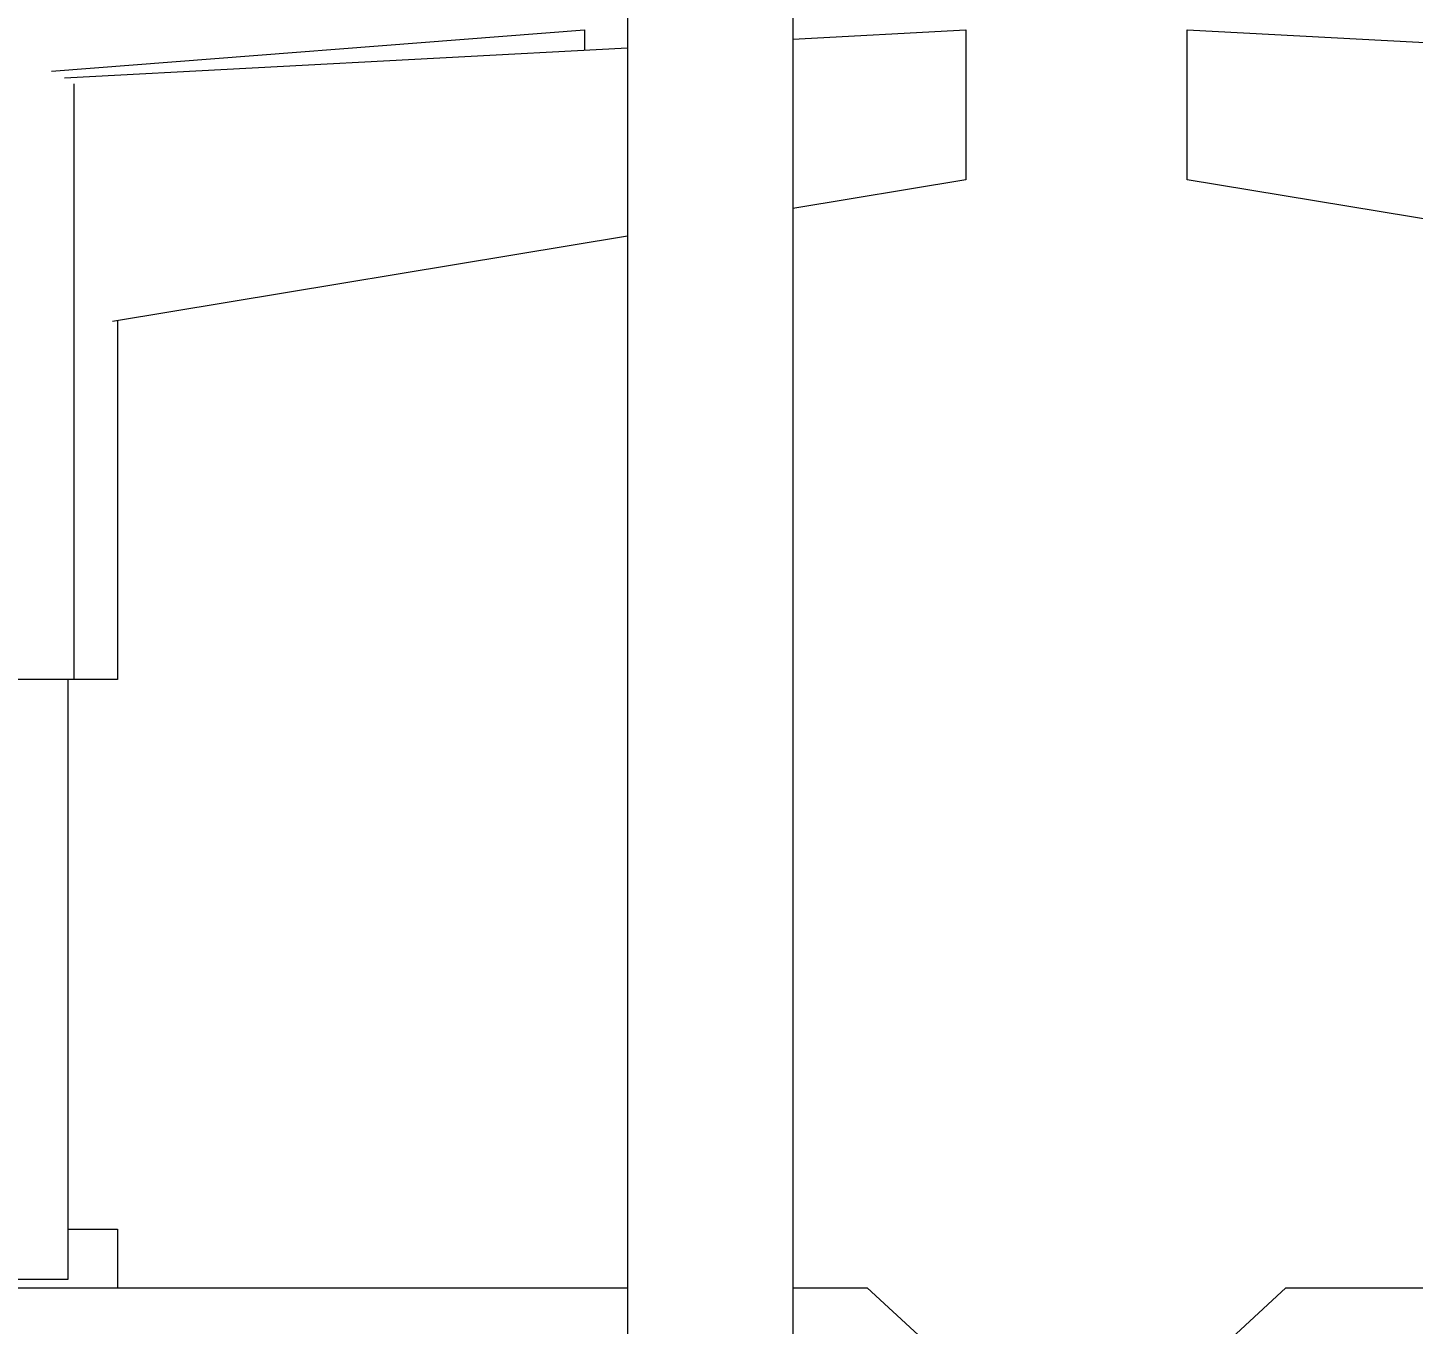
# Model space of a CAD drawing. Extents: x 65572 to 72871, y 30718 to 33858.
# Drawn here: x 66346.48 to 66363.24, y 30857.82 to 30873.5 of the extents above; entities that cross this region are included whole.
import ezdxf

# ---------------------------------------------------------------- set-up
doc = ezdxf.new("R2010")
doc.units = 0
doc.header["$LTSCALE"] = 0.5
doc.header["$MEASUREMENT"] = 0
doc.layers.get('0').update_dxf_attribs({"color": 20, "linetype": 'CONTINUOUS'})
doc.layers.get('DEFPOINTS').update_dxf_attribs({"linetype": 'CONTINUOUS', "lineweight": 5})
doc.layers.add('Annotations', color=40, linetype='CONTINUOUS', lineweight=5)
doc.layers.add('Layout', color=154, linetype='CONTINUOUS', lineweight=5)
doc.styles.get("Standard").update_dxf_attribs({"font": 'arial.ttf'})
doc.dimstyles.new('ARCH', dxfattribs={"dimscale": 96, "dimtxt": 0.0625, "dimasz": 0.0625, "dimexe": 0.04, "dimexo": 0.09375, "dimgap": 0.03125, "dimtad": 1, "dimdec": 0, "dimrnd": 0.0625, "dimzin": 3, "dimdsep": 46, "dimlunit": 4, "dimtxsty": 'Standard', "dimblk1": 'ARCHTICK', "dimblk2": 'ARCHTICK', "dimsah": 1, "dimcen": 0, "dimdle": 0.03125, "dimclrd": 256, "dimclre": 256, "dimclrt": 256, "dimazin": 0, "dimtfac": 1, "dimtdec": 0, "dimtmove": 2, "dimatfit": 3, "dimldrblk": 'OBLIQUE', "dimfxl": 0.3, "dimfxlon": 1, "dimfrac": 2, "dimarcsym": 0})

# ---------------------------------------------------------------- blocks, each defined once
blk = doc.blocks.new('_ArchTick')
at = {"const_width": 0.15}
blk.add_lwpolyline([(-0.5, -0.5), (0.5, 0.5)], dxfattribs=at)
blk = doc.blocks.new('*D32')
at = {"layer": 'Annotations', "lineweight": -2}
for p, q in [((66495.269, 30766.565), (66495.269, 30880.047)), ((66466.469, 30877.047), (66499.109, 30877.047)), ((66466.469, 30769.565), (66499.109, 30769.565))]:
    blk.add_line(p, q, dxfattribs=at)
at = {"layer": 'DEFPOINTS', "color": 0}
for p in [(66295.623, 30877.047), (66495.269, 30877.047), (66295.623, 30769.565)]:
    blk.add_point(p, dxfattribs=at)
at = {"layer": 'Annotations', "lineweight": -2, "xscale": 6, "yscale": 6, "zscale": 6}
for p, rotation in [((66495.269, 30877.047), 90), ((66495.269, 30769.565), 270)]:
    blk.add_blockref('_ArchTick', p, dxfattribs=dict(at, rotation=rotation))
at = {"layer": 'Annotations', "insert": (66501.332, 30823.306), "char_height": 6, "attachment_point": 5, "rotation": 270}
blk.add_mtext('9\'-0"', dxfattribs=at)
blk = doc.blocks.new('_Oblique')
at = {"lineweight": -2}
blk.add_line((-0.5, -0.5), (0.5, 0.5), dxfattribs=at)
blk = doc.blocks.new('12fstg01')
at = {"color": 0, "linetype": 'ByBlock'}
for p, q in [((0.25394, 0.41812), (0.22862, 0.39469)), ((0.22862, 0.39469), (-0.22862, 0.39469)), ((0.03515, 0.14937), (0.25367, 0.1132)), ((0.25367, 0.1132), (0.25367, 0.0751)), ((0.25367, 0.0751), (0.02436, 0.08728))]:
    blk.add_line(p, q, dxfattribs=at)

msp = doc.modelspace()

# ---------------------------------------------------------------- linework, layer by layer
at = {"layer": 'Layout', "linetype": 'ByBlock'}
for p, q in [((66353.735472, 30875.064763), (66353.735472, 30850.037081)), ((66355.735481, 30875.064763), (66355.735481, 30850.037081)), ((66346.771184, 30872.972249), (66353.218426, 30873.472749)), ((66353.218426, 30873.472749), (66353.218426, 30873.23128)), ((66355.735481, 30873.361469), (66357.828303, 30873.472749)), ((66357.828303, 30873.472749), (66357.828303, 30871.659531)), ((66346.929237, 30872.893222), (66353.735472, 30873.255125)), ((66347.041191, 30872.818586), (66347.041191, 30865.618397)), ((66357.828303, 30871.659531), (66355.735481, 30871.312286)), ((66353.735472, 30870.98044), (66347.508764, 30869.947291)), ((66347.568034, 30869.956072), (66347.568034, 30865.618397)), ((66347.568034, 30865.618397), (66343.945988, 30865.618397)), ((66346.96875, 30865.618397), (66346.96875, 30858.365524)), ((66346.96875, 30858.971394), (66347.568034, 30858.971394)), ((66347.568034, 30858.971394), (66347.568034, 30858.264546)), ((66334.877701, 30858.264546), (66353.735472, 30858.264546)), ((66346.96875, 30858.365524), (66344.551858, 30858.365524)), ((66355.735481, 30858.264546), (66356.636321, 30858.264546)), ((66356.636321, 30858.264546), (66357.84806, 30857.149395))]:
    msp.add_line(p, q, dxfattribs=at)

# ---------------------------------------------------------------- block references
at = {"layer": 'Layout', "linetype": 'ByBlock', "xscale": 47.58705652932135, "yscale": 47.58705652932135, "zscale": 47.58705652932135, "rotation": 180}
msp.add_blockref('12fstg01', (66372.578539, 30877.046502), dxfattribs=at)

# ---------------------------------------------------------------- dimensions: what is measured, and where the dimension line sits
at = {"layer": 'Annotations'}
dim = msp.add_linear_dim(base=(66495.268848, 30877.046502), p1=(66295.622504, 30769.564773), p2=(66295.622504, 30877.046502), angle=270, dimstyle='ARCH', dxfattribs=at)
dim.commit()
dim.dimension.update_dxf_attribs({"geometry": '*D32', "text_midpoint": (66501.331848, 30823.305637)})

doc.saveas('drawing.dxf')
